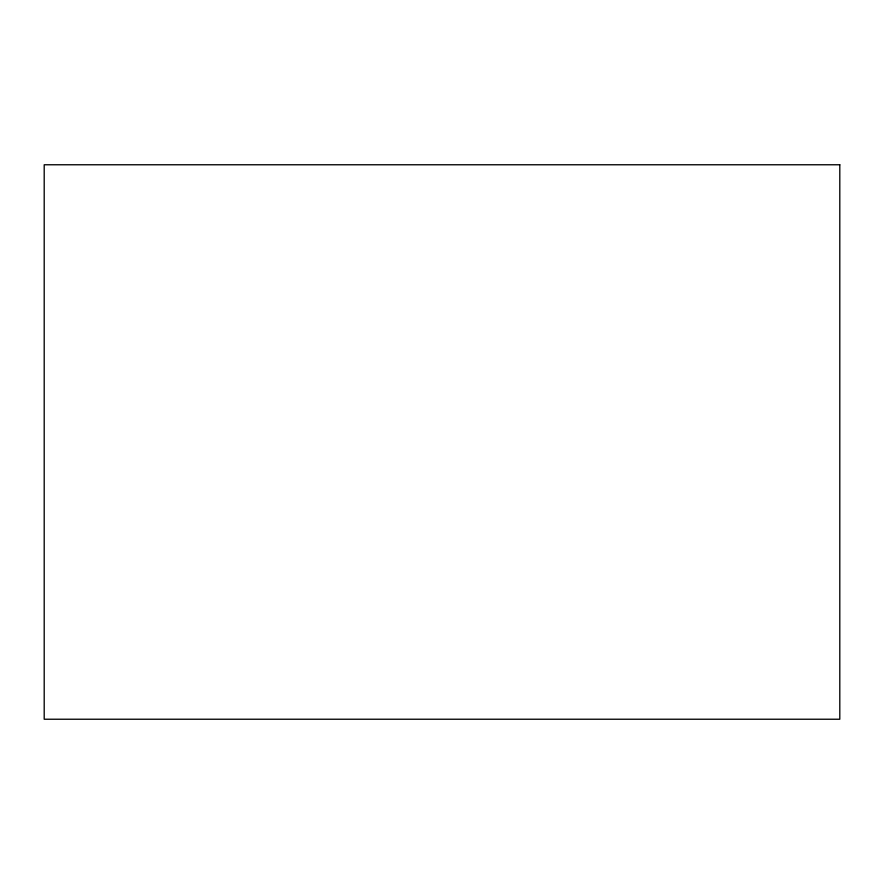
<?xml version="1.0" encoding="UTF-8"?>
<svg xmlns="http://www.w3.org/2000/svg" width="884" height="884" viewBox="0 0 884 884"><rect width="100%" height="100%" fill="white"/><g stroke="black" fill="none" stroke-linecap="round" stroke-linejoin="round"><path stroke-width="1.33" d="M839.8 164.767L44.2 164.767L44.2 719.233L839.8 719.233L839.8 164.767"/></g></svg>
